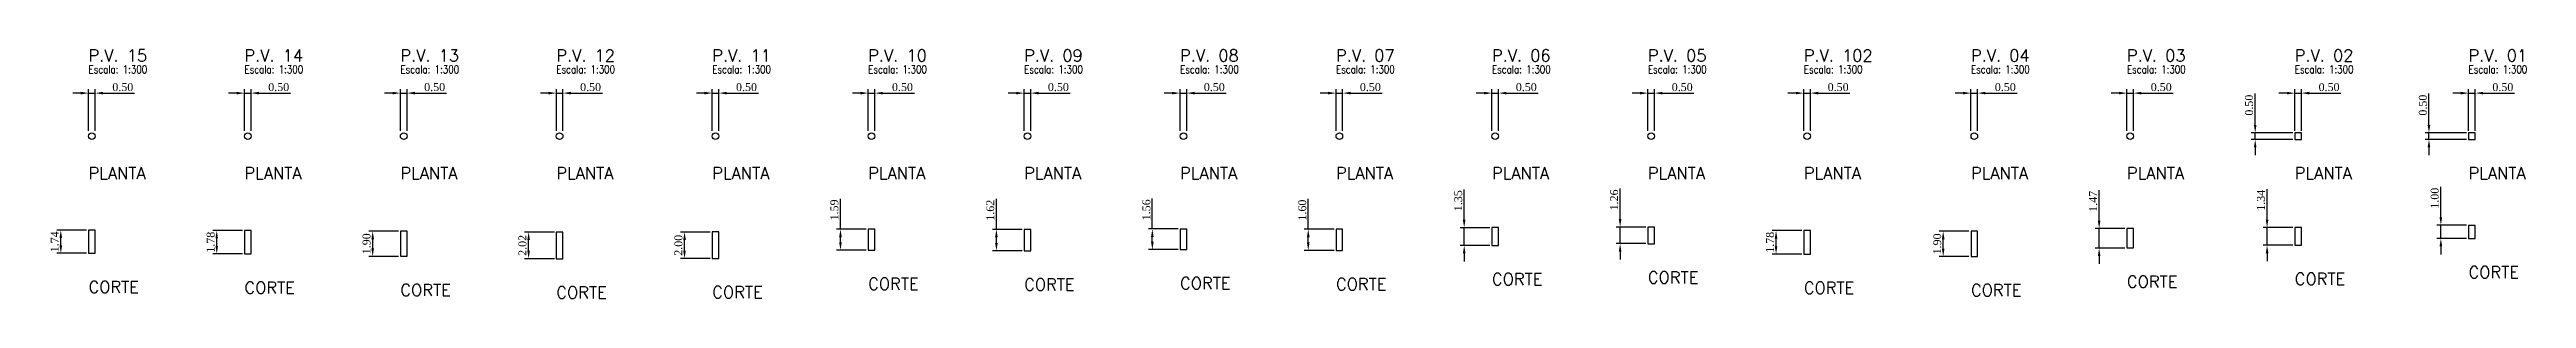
# Model space of a CAD drawing. Extents: x -44 to 14114764, y -20 to 289527804.
# Drawn here: x 360094.6 to 360282, y 7353466.9 to 7353485.7 of the extents above; entities that cross this region are included whole.
import ezdxf

# ---------------------------------------------------------------- set-up
doc = ezdxf.new("R2010")
doc.units = 0
doc.header["$PDMODE"] = 3
doc.header["$PDSIZE"] = 0.1
for name, color, linetype in [('DETALHE_POCO_COT', 8, 'Continuous'), ('DETALHE_POCO_FOR', 7, 'Continuous'), ('DETALHE_POCO_TIT', 5, 'Continuous'), ('DETALHE_POCO_TXT', 7, 'Continuous')]:
    doc.layers.add(name, color=color, linetype=linetype)
doc.styles.add('ROMANS', font='ROMANS.shx', dxfattribs={"height": 2})
doc.styles.get("Standard").update_dxf_attribs({"font": 'times.ttf'})
doc.dimstyles.new('ISO-25', dxfattribs={"dimtxt": 2.5, "dimasz": 2.5, "dimexe": 1.25, "dimexo": 0.625, "dimtad": 1, "dimtxsty": 'Standard', "dimcen": 2.5, "dimadec": 0, "dimazin": 0, "dimtfac": 1, "dimtmove": 0, "dimatfit": 3, "dimfxl": 1, "dimarcsym": 0})

# ---------------------------------------------------------------- blocks, each defined once
blk = doc.blocks.new('*D269')
at = {"layer": 'Defpoints', "color": 0, "transparency": 16777216}
for p in [(360098.06, 7353482.44), (360097.56, 7353479.44), (360098.06, 7353479.44)]:
    blk.add_point(p, dxfattribs=at)
at = {"layer": 'DETALHE_POCO_COT', "color": 0, "lineweight": -2, "transparency": 16777216}
for p, q in [((360097.56, 7353479.59), (360097.56, 7353482.74)), ((360098.06, 7353479.59), (360098.06, 7353482.74)), ((360096.96, 7353482.44), (360096.36, 7353482.44)), ((360097.56, 7353482.44), (360098.06, 7353482.44)), ((360098.66, 7353482.44), (360101.04, 7353482.44))]:
    blk.add_line(p, q, dxfattribs=at)
at = {"layer": 'DETALHE_POCO_COT', "color": 0, "transparency": 16777216}
for points in [[(360096.96, 7353482.54), (360096.96, 7353482.34), (360097.56, 7353482.44)], [(360098.66, 7353482.54), (360098.66, 7353482.34), (360098.06, 7353482.44)]]:
    blk.add_solid(points, dxfattribs=at)
at = {"layer": 'DETALHE_POCO_COT', "color": 0, "transparency": 16777216, "insert": (360100.15, 7353482.89), "char_height": 0.6, "attachment_point": 5}
blk.add_mtext('0.50', dxfattribs=at)
blk = doc.blocks.new('*D270')
at = {"layer": 'Defpoints', "color": 0, "transparency": 16777216}
for p in [(360095.46, 7353472.07), (360097.56, 7353472.07), (360097.56, 7353470.32)]:
    blk.add_point(p, dxfattribs=at)
at = {"layer": 'DETALHE_POCO_COT', "color": 0, "lineweight": -2, "transparency": 16777216}
for p, q in [((360097.41, 7353472.07), (360095.16, 7353472.07)), ((360095.46, 7353470.92), (360095.46, 7353471.47)), ((360097.41, 7353470.32), (360095.16, 7353470.32))]:
    blk.add_line(p, q, dxfattribs=at)
at = {"layer": 'DETALHE_POCO_COT', "color": 0, "transparency": 16777216}
for points in [[(360095.36, 7353471.47), (360095.56, 7353471.47), (360095.46, 7353472.07)], [(360095.36, 7353470.92), (360095.56, 7353470.92), (360095.46, 7353470.32)]]:
    blk.add_solid(points, dxfattribs=at)
at = {"layer": 'DETALHE_POCO_COT', "color": 0, "transparency": 16777216, "insert": (360095, 7353471.19), "char_height": 0.6, "attachment_point": 5, "rotation": 90}
blk.add_mtext('1.74', dxfattribs=at)
blk = doc.blocks.new('*D271')
at = {"layer": 'Defpoints', "color": 0, "transparency": 16777216}
for p in [(360109.86, 7353482.44), (360109.36, 7353479.44), (360109.86, 7353479.44)]:
    blk.add_point(p, dxfattribs=at)
at = {"layer": 'DETALHE_POCO_COT', "color": 0, "lineweight": -2, "transparency": 16777216}
for p, q in [((360109.36, 7353479.59), (360109.36, 7353482.74)), ((360109.86, 7353479.59), (360109.86, 7353482.74)), ((360108.76, 7353482.44), (360108.16, 7353482.44)), ((360109.36, 7353482.44), (360109.86, 7353482.44)), ((360110.46, 7353482.44), (360112.84, 7353482.44))]:
    blk.add_line(p, q, dxfattribs=at)
at = {"layer": 'DETALHE_POCO_COT', "color": 0, "transparency": 16777216}
for points in [[(360108.76, 7353482.54), (360108.76, 7353482.34), (360109.36, 7353482.44)], [(360110.46, 7353482.54), (360110.46, 7353482.34), (360109.86, 7353482.44)]]:
    blk.add_solid(points, dxfattribs=at)
at = {"layer": 'DETALHE_POCO_COT', "color": 0, "transparency": 16777216, "insert": (360111.95, 7353482.89), "char_height": 0.6, "attachment_point": 5}
blk.add_mtext('0.50', dxfattribs=at)
blk = doc.blocks.new('*D272')
at = {"layer": 'Defpoints', "color": 0, "transparency": 16777216}
for p in [(360107.26, 7353472.05), (360109.36, 7353472.05), (360109.36, 7353470.27)]:
    blk.add_point(p, dxfattribs=at)
at = {"layer": 'DETALHE_POCO_COT', "color": 0, "lineweight": -2, "transparency": 16777216}
for p, q in [((360109.21, 7353472.05), (360106.96, 7353472.05)), ((360107.26, 7353470.87), (360107.26, 7353471.45)), ((360109.21, 7353470.27), (360106.96, 7353470.27))]:
    blk.add_line(p, q, dxfattribs=at)
at = {"layer": 'DETALHE_POCO_COT', "color": 0, "transparency": 16777216}
for points in [[(360107.16, 7353471.45), (360107.36, 7353471.45), (360107.26, 7353472.05)], [(360107.16, 7353470.87), (360107.36, 7353470.87), (360107.26, 7353470.27)]]:
    blk.add_solid(points, dxfattribs=at)
at = {"layer": 'DETALHE_POCO_COT', "color": 0, "transparency": 16777216, "insert": (360106.8, 7353471.16), "char_height": 0.6, "attachment_point": 5, "rotation": 90}
blk.add_mtext('1.78', dxfattribs=at)
blk = doc.blocks.new('*D273')
at = {"layer": 'Defpoints', "color": 0, "transparency": 16777216}
for p in [(360121.66, 7353482.44), (360121.16, 7353479.44), (360121.66, 7353479.44)]:
    blk.add_point(p, dxfattribs=at)
at = {"layer": 'DETALHE_POCO_COT', "color": 0, "lineweight": -2, "transparency": 16777216}
for p, q in [((360121.16, 7353479.59), (360121.16, 7353482.74)), ((360121.66, 7353479.59), (360121.66, 7353482.74)), ((360120.56, 7353482.44), (360119.96, 7353482.44)), ((360121.16, 7353482.44), (360121.66, 7353482.44)), ((360122.26, 7353482.44), (360124.64, 7353482.44))]:
    blk.add_line(p, q, dxfattribs=at)
at = {"layer": 'DETALHE_POCO_COT', "color": 0, "transparency": 16777216}
for points in [[(360120.56, 7353482.54), (360120.56, 7353482.34), (360121.16, 7353482.44)], [(360122.26, 7353482.54), (360122.26, 7353482.34), (360121.66, 7353482.44)]]:
    blk.add_solid(points, dxfattribs=at)
at = {"layer": 'DETALHE_POCO_COT', "color": 0, "transparency": 16777216, "insert": (360123.75, 7353482.89), "char_height": 0.6, "attachment_point": 5}
blk.add_mtext('0.50', dxfattribs=at)
blk = doc.blocks.new('*D274')
at = {"layer": 'Defpoints', "color": 0, "transparency": 16777216}
for p in [(360119.06, 7353471.99), (360121.16, 7353471.99), (360121.16, 7353470.09)]:
    blk.add_point(p, dxfattribs=at)
at = {"layer": 'DETALHE_POCO_COT', "color": 0, "lineweight": -2, "transparency": 16777216}
for p, q in [((360121.01, 7353471.99), (360118.76, 7353471.99)), ((360121.01, 7353470.09), (360118.76, 7353470.09)), ((360119.06, 7353470.69), (360119.06, 7353471.39))]:
    blk.add_line(p, q, dxfattribs=at)
at = {"layer": 'DETALHE_POCO_COT', "color": 0, "transparency": 16777216}
for points in [[(360118.96, 7353471.39), (360119.16, 7353471.39), (360119.06, 7353471.99)], [(360118.96, 7353470.69), (360119.16, 7353470.69), (360119.06, 7353470.09)]]:
    blk.add_solid(points, dxfattribs=at)
at = {"layer": 'DETALHE_POCO_COT', "color": 0, "transparency": 16777216, "insert": (360118.6, 7353471.04), "char_height": 0.6, "attachment_point": 5, "rotation": 90}
blk.add_mtext('1.90', dxfattribs=at)
blk = doc.blocks.new('*D275')
at = {"layer": 'Defpoints', "color": 0, "transparency": 16777216}
for p in [(360133.46, 7353482.44), (360132.96, 7353479.44), (360133.46, 7353479.44)]:
    blk.add_point(p, dxfattribs=at)
at = {"layer": 'DETALHE_POCO_COT', "color": 0, "lineweight": -2, "transparency": 16777216}
for p, q in [((360132.96, 7353479.59), (360132.96, 7353482.74)), ((360133.46, 7353479.59), (360133.46, 7353482.74)), ((360132.36, 7353482.44), (360131.76, 7353482.44)), ((360132.96, 7353482.44), (360133.46, 7353482.44)), ((360134.06, 7353482.44), (360136.45, 7353482.44))]:
    blk.add_line(p, q, dxfattribs=at)
at = {"layer": 'DETALHE_POCO_COT', "color": 0, "transparency": 16777216}
for points in [[(360132.36, 7353482.54), (360132.36, 7353482.34), (360132.96, 7353482.44)], [(360134.06, 7353482.54), (360134.06, 7353482.34), (360133.46, 7353482.44)]]:
    blk.add_solid(points, dxfattribs=at)
at = {"layer": 'DETALHE_POCO_COT', "color": 0, "transparency": 16777216, "insert": (360135.55, 7353482.89), "char_height": 0.6, "attachment_point": 5}
blk.add_mtext('0.50', dxfattribs=at)
blk = doc.blocks.new('*D276')
at = {"layer": 'Defpoints', "color": 0, "transparency": 16777216}
for p in [(360130.86, 7353471.93), (360132.96, 7353471.93), (360132.96, 7353469.91)]:
    blk.add_point(p, dxfattribs=at)
at = {"layer": 'DETALHE_POCO_COT', "color": 0, "lineweight": -2, "transparency": 16777216}
for p, q in [((360132.81, 7353471.93), (360130.56, 7353471.93)), ((360132.81, 7353469.91), (360130.56, 7353469.91)), ((360130.86, 7353470.51), (360130.86, 7353471.33))]:
    blk.add_line(p, q, dxfattribs=at)
at = {"layer": 'DETALHE_POCO_COT', "color": 0, "transparency": 16777216}
for points in [[(360130.76, 7353471.33), (360130.96, 7353471.33), (360130.86, 7353471.93)], [(360130.76, 7353470.51), (360130.96, 7353470.51), (360130.86, 7353469.91)]]:
    blk.add_solid(points, dxfattribs=at)
at = {"layer": 'DETALHE_POCO_COT', "color": 0, "transparency": 16777216, "insert": (360130.4, 7353470.92), "char_height": 0.6, "attachment_point": 5, "rotation": 90}
blk.add_mtext('2.02', dxfattribs=at)
blk = doc.blocks.new('*D277')
at = {"layer": 'Defpoints', "color": 0, "transparency": 16777216}
for p in [(360145.26, 7353482.44), (360144.76, 7353479.44), (360145.26, 7353479.44)]:
    blk.add_point(p, dxfattribs=at)
at = {"layer": 'DETALHE_POCO_COT', "color": 0, "lineweight": -2, "transparency": 16777216}
for p, q in [((360144.76, 7353479.59), (360144.76, 7353482.74)), ((360145.26, 7353479.59), (360145.26, 7353482.74)), ((360144.16, 7353482.44), (360143.56, 7353482.44)), ((360144.76, 7353482.44), (360145.26, 7353482.44)), ((360145.86, 7353482.44), (360148.25, 7353482.44))]:
    blk.add_line(p, q, dxfattribs=at)
at = {"layer": 'DETALHE_POCO_COT', "color": 0, "transparency": 16777216}
for points in [[(360144.16, 7353482.54), (360144.16, 7353482.34), (360144.76, 7353482.44)], [(360145.86, 7353482.54), (360145.86, 7353482.34), (360145.26, 7353482.44)]]:
    blk.add_solid(points, dxfattribs=at)
at = {"layer": 'DETALHE_POCO_COT', "color": 0, "transparency": 16777216, "insert": (360147.35, 7353482.89), "char_height": 0.6, "attachment_point": 5}
blk.add_mtext('0.50', dxfattribs=at)
blk = doc.blocks.new('*D278')
at = {"layer": 'Defpoints', "color": 0, "transparency": 16777216}
for p in [(360142.66, 7353471.93), (360144.76, 7353471.93), (360144.76, 7353469.93)]:
    blk.add_point(p, dxfattribs=at)
at = {"layer": 'DETALHE_POCO_COT', "color": 0, "lineweight": -2, "transparency": 16777216}
for p, q in [((360144.61, 7353471.93), (360142.36, 7353471.93)), ((360144.61, 7353469.93), (360142.36, 7353469.93)), ((360142.66, 7353470.53), (360142.66, 7353471.33))]:
    blk.add_line(p, q, dxfattribs=at)
at = {"layer": 'DETALHE_POCO_COT', "color": 0, "transparency": 16777216}
for points in [[(360142.56, 7353471.33), (360142.76, 7353471.33), (360142.66, 7353471.93)], [(360142.56, 7353470.53), (360142.76, 7353470.53), (360142.66, 7353469.93)]]:
    blk.add_solid(points, dxfattribs=at)
at = {"layer": 'DETALHE_POCO_COT', "color": 0, "transparency": 16777216, "insert": (360142.2, 7353470.93), "char_height": 0.6, "attachment_point": 5, "rotation": 90}
blk.add_mtext('2.00', dxfattribs=at)
blk = doc.blocks.new('*D279')
at = {"layer": 'Defpoints', "color": 0, "transparency": 16777216}
for p in [(360157.06, 7353482.44), (360156.56, 7353479.44), (360157.06, 7353479.44)]:
    blk.add_point(p, dxfattribs=at)
at = {"layer": 'DETALHE_POCO_COT', "color": 0, "lineweight": -2, "transparency": 16777216}
for p, q in [((360156.56, 7353479.59), (360156.56, 7353482.74)), ((360157.06, 7353479.59), (360157.06, 7353482.74)), ((360155.96, 7353482.44), (360155.36, 7353482.44)), ((360156.56, 7353482.44), (360157.06, 7353482.44)), ((360157.66, 7353482.44), (360160.05, 7353482.44))]:
    blk.add_line(p, q, dxfattribs=at)
at = {"layer": 'DETALHE_POCO_COT', "color": 0, "transparency": 16777216}
for points in [[(360155.96, 7353482.54), (360155.96, 7353482.34), (360156.56, 7353482.44)], [(360157.66, 7353482.54), (360157.66, 7353482.34), (360157.06, 7353482.44)]]:
    blk.add_solid(points, dxfattribs=at)
at = {"layer": 'DETALHE_POCO_COT', "color": 0, "transparency": 16777216, "insert": (360159.15, 7353482.89), "char_height": 0.6, "attachment_point": 5}
blk.add_mtext('0.50', dxfattribs=at)
blk = doc.blocks.new('*D280')
at = {"layer": 'Defpoints', "color": 0, "transparency": 16777216}
for p in [(360154.46, 7353472.14), (360156.56, 7353472.14), (360156.56, 7353470.55)]:
    blk.add_point(p, dxfattribs=at)
at = {"layer": 'DETALHE_POCO_COT', "color": 0, "lineweight": -2, "transparency": 16777216}
for p, q in [((360154.46, 7353472.14), (360154.46, 7353474.45)), ((360156.41, 7353472.14), (360154.16, 7353472.14)), ((360154.46, 7353471.15), (360154.46, 7353471.54)), ((360156.41, 7353470.55), (360154.16, 7353470.55))]:
    blk.add_line(p, q, dxfattribs=at)
at = {"layer": 'DETALHE_POCO_COT', "color": 0, "transparency": 16777216}
for points in [[(360154.36, 7353471.54), (360154.56, 7353471.54), (360154.46, 7353472.14)], [(360154.36, 7353471.15), (360154.56, 7353471.15), (360154.46, 7353470.55)]]:
    blk.add_solid(points, dxfattribs=at)
at = {"layer": 'DETALHE_POCO_COT', "color": 0, "transparency": 16777216, "insert": (360154, 7353473.6), "char_height": 0.6, "attachment_point": 5, "rotation": 90}
blk.add_mtext('1.59', dxfattribs=at)
blk = doc.blocks.new('*D281')
at = {"layer": 'Defpoints', "color": 0, "transparency": 16777216}
for p in [(360168.86, 7353482.44), (360168.36, 7353479.44), (360168.86, 7353479.44)]:
    blk.add_point(p, dxfattribs=at)
at = {"layer": 'DETALHE_POCO_COT', "color": 0, "lineweight": -2, "transparency": 16777216}
for p, q in [((360168.36, 7353479.59), (360168.36, 7353482.74)), ((360168.86, 7353479.59), (360168.86, 7353482.74)), ((360167.76, 7353482.44), (360167.16, 7353482.44)), ((360168.36, 7353482.44), (360168.86, 7353482.44)), ((360169.46, 7353482.44), (360171.85, 7353482.44))]:
    blk.add_line(p, q, dxfattribs=at)
at = {"layer": 'DETALHE_POCO_COT', "color": 0, "transparency": 16777216}
for points in [[(360167.76, 7353482.54), (360167.76, 7353482.34), (360168.36, 7353482.44)], [(360169.46, 7353482.54), (360169.46, 7353482.34), (360168.86, 7353482.44)]]:
    blk.add_solid(points, dxfattribs=at)
at = {"layer": 'DETALHE_POCO_COT', "color": 0, "transparency": 16777216, "insert": (360170.95, 7353482.89), "char_height": 0.6, "attachment_point": 5}
blk.add_mtext('0.50', dxfattribs=at)
blk = doc.blocks.new('*D282')
at = {"layer": 'Defpoints', "color": 0, "transparency": 16777216}
for p in [(360166.26, 7353472.13), (360168.36, 7353472.13), (360168.36, 7353470.51)]:
    blk.add_point(p, dxfattribs=at)
at = {"layer": 'DETALHE_POCO_COT', "color": 0, "lineweight": -2, "transparency": 16777216}
for p, q in [((360166.26, 7353472.13), (360166.26, 7353474.44)), ((360168.21, 7353472.13), (360165.96, 7353472.13)), ((360166.26, 7353471.11), (360166.26, 7353471.53)), ((360168.21, 7353470.51), (360165.96, 7353470.51))]:
    blk.add_line(p, q, dxfattribs=at)
at = {"layer": 'DETALHE_POCO_COT', "color": 0, "transparency": 16777216}
for points in [[(360166.16, 7353471.53), (360166.36, 7353471.53), (360166.26, 7353472.13)], [(360166.16, 7353471.11), (360166.36, 7353471.11), (360166.26, 7353470.51)]]:
    blk.add_solid(points, dxfattribs=at)
at = {"layer": 'DETALHE_POCO_COT', "color": 0, "transparency": 16777216, "insert": (360165.8, 7353473.58), "char_height": 0.6, "attachment_point": 5, "rotation": 90}
blk.add_mtext('1.62', dxfattribs=at)
blk = doc.blocks.new('*D283')
at = {"layer": 'Defpoints', "color": 0, "transparency": 16777216}
for p in [(360180.66, 7353482.44), (360180.16, 7353479.44), (360180.66, 7353479.44)]:
    blk.add_point(p, dxfattribs=at)
at = {"layer": 'DETALHE_POCO_COT', "color": 0, "lineweight": -2, "transparency": 16777216}
for p, q in [((360180.16, 7353479.59), (360180.16, 7353482.74)), ((360180.66, 7353479.59), (360180.66, 7353482.74)), ((360179.56, 7353482.44), (360178.96, 7353482.44)), ((360180.16, 7353482.44), (360180.66, 7353482.44)), ((360181.26, 7353482.44), (360183.65, 7353482.44))]:
    blk.add_line(p, q, dxfattribs=at)
at = {"layer": 'DETALHE_POCO_COT', "color": 0, "transparency": 16777216}
for points in [[(360179.56, 7353482.54), (360179.56, 7353482.34), (360180.16, 7353482.44)], [(360181.26, 7353482.54), (360181.26, 7353482.34), (360180.66, 7353482.44)]]:
    blk.add_solid(points, dxfattribs=at)
at = {"layer": 'DETALHE_POCO_COT', "color": 0, "transparency": 16777216, "insert": (360182.75, 7353482.89), "char_height": 0.6, "attachment_point": 5}
blk.add_mtext('0.50', dxfattribs=at)
blk = doc.blocks.new('*D284')
at = {"layer": 'Defpoints', "color": 0, "transparency": 16777216}
for p in [(360178.06, 7353472.16), (360180.16, 7353472.16), (360180.16, 7353470.6)]:
    blk.add_point(p, dxfattribs=at)
at = {"layer": 'DETALHE_POCO_COT', "color": 0, "lineweight": -2, "transparency": 16777216}
for p, q in [((360178.06, 7353472.16), (360178.06, 7353474.47)), ((360180.01, 7353472.16), (360177.76, 7353472.16)), ((360178.06, 7353471.2), (360178.06, 7353471.56)), ((360180.01, 7353470.6), (360177.76, 7353470.6))]:
    blk.add_line(p, q, dxfattribs=at)
at = {"layer": 'DETALHE_POCO_COT', "color": 0, "transparency": 16777216}
for points in [[(360177.96, 7353471.56), (360178.16, 7353471.56), (360178.06, 7353472.16)], [(360177.96, 7353471.2), (360178.16, 7353471.2), (360178.06, 7353470.6)]]:
    blk.add_solid(points, dxfattribs=at)
at = {"layer": 'DETALHE_POCO_COT', "color": 0, "transparency": 16777216, "insert": (360177.61, 7353473.61), "char_height": 0.6, "attachment_point": 5, "rotation": 90}
blk.add_mtext('1.56', dxfattribs=at)
blk = doc.blocks.new('*D285')
at = {"layer": 'Defpoints', "color": 0, "transparency": 16777216}
for p in [(360192.46, 7353482.44), (360191.96, 7353479.44), (360192.46, 7353479.44)]:
    blk.add_point(p, dxfattribs=at)
at = {"layer": 'DETALHE_POCO_COT', "color": 0, "lineweight": -2, "transparency": 16777216}
for p, q in [((360191.96, 7353479.59), (360191.96, 7353482.74)), ((360192.46, 7353479.59), (360192.46, 7353482.74)), ((360191.36, 7353482.44), (360190.76, 7353482.44)), ((360191.96, 7353482.44), (360192.46, 7353482.44)), ((360193.06, 7353482.44), (360195.45, 7353482.44))]:
    blk.add_line(p, q, dxfattribs=at)
at = {"layer": 'DETALHE_POCO_COT', "color": 0, "transparency": 16777216}
for points in [[(360191.36, 7353482.54), (360191.36, 7353482.34), (360191.96, 7353482.44)], [(360193.06, 7353482.54), (360193.06, 7353482.34), (360192.46, 7353482.44)]]:
    blk.add_solid(points, dxfattribs=at)
at = {"layer": 'DETALHE_POCO_COT', "color": 0, "transparency": 16777216, "insert": (360194.56, 7353482.89), "char_height": 0.6, "attachment_point": 5}
blk.add_mtext('0.50', dxfattribs=at)
blk = doc.blocks.new('*D286')
at = {"layer": 'Defpoints', "color": 0, "transparency": 16777216}
for p in [(360189.86, 7353472.14), (360191.96, 7353472.14), (360191.96, 7353470.54)]:
    blk.add_point(p, dxfattribs=at)
at = {"layer": 'DETALHE_POCO_COT', "color": 0, "lineweight": -2, "transparency": 16777216}
for p, q in [((360189.86, 7353472.14), (360189.86, 7353474.45)), ((360191.81, 7353472.14), (360189.56, 7353472.14)), ((360189.86, 7353471.14), (360189.86, 7353471.54)), ((360191.81, 7353470.54), (360189.56, 7353470.54))]:
    blk.add_line(p, q, dxfattribs=at)
at = {"layer": 'DETALHE_POCO_COT', "color": 0, "transparency": 16777216}
for points in [[(360189.76, 7353471.54), (360189.96, 7353471.54), (360189.86, 7353472.14)], [(360189.76, 7353471.14), (360189.96, 7353471.14), (360189.86, 7353470.54)]]:
    blk.add_solid(points, dxfattribs=at)
at = {"layer": 'DETALHE_POCO_COT', "color": 0, "transparency": 16777216, "insert": (360189.41, 7353473.59), "char_height": 0.6, "attachment_point": 5, "rotation": 90}
blk.add_mtext('1.60', dxfattribs=at)
blk = doc.blocks.new('*D287')
at = {"layer": 'Defpoints', "color": 0, "transparency": 16777216}
for p in [(360204.26, 7353482.44), (360203.76, 7353479.44), (360204.26, 7353479.44)]:
    blk.add_point(p, dxfattribs=at)
at = {"layer": 'DETALHE_POCO_COT', "color": 0, "lineweight": -2, "transparency": 16777216}
for p, q in [((360203.76, 7353479.59), (360203.76, 7353482.74)), ((360204.26, 7353479.59), (360204.26, 7353482.74)), ((360203.16, 7353482.44), (360202.56, 7353482.44)), ((360203.76, 7353482.44), (360204.26, 7353482.44)), ((360204.86, 7353482.44), (360207.25, 7353482.44))]:
    blk.add_line(p, q, dxfattribs=at)
at = {"layer": 'DETALHE_POCO_COT', "color": 0, "transparency": 16777216}
for points in [[(360203.16, 7353482.54), (360203.16, 7353482.34), (360203.76, 7353482.44)], [(360204.86, 7353482.54), (360204.86, 7353482.34), (360204.26, 7353482.44)]]:
    blk.add_solid(points, dxfattribs=at)
at = {"layer": 'DETALHE_POCO_COT', "color": 0, "transparency": 16777216, "insert": (360206.36, 7353482.89), "char_height": 0.6, "attachment_point": 5}
blk.add_mtext('0.50', dxfattribs=at)
blk = doc.blocks.new('*D288')
at = {"layer": 'Defpoints', "color": 0, "transparency": 16777216}
for p in [(360201.66, 7353472.26), (360203.76, 7353472.26), (360203.76, 7353470.91)]:
    blk.add_point(p, dxfattribs=at)
at = {"layer": 'DETALHE_POCO_COT', "color": 0, "lineweight": -2, "transparency": 16777216}
for p, q in [((360201.66, 7353472.86), (360201.66, 7353475.15)), ((360203.61, 7353472.26), (360201.36, 7353472.26)), ((360201.66, 7353470.91), (360201.66, 7353472.26)), ((360203.61, 7353470.91), (360201.36, 7353470.91)), ((360201.66, 7353470.31), (360201.66, 7353469.71))]:
    blk.add_line(p, q, dxfattribs=at)
at = {"layer": 'DETALHE_POCO_COT', "color": 0, "transparency": 16777216}
for points in [[(360201.56, 7353472.86), (360201.76, 7353472.86), (360201.66, 7353472.26)], [(360201.56, 7353470.31), (360201.76, 7353470.31), (360201.66, 7353470.91)]]:
    blk.add_solid(points, dxfattribs=at)
at = {"layer": 'DETALHE_POCO_COT', "color": 0, "transparency": 16777216, "insert": (360201.21, 7353474.3), "char_height": 0.6, "attachment_point": 5, "rotation": 90}
blk.add_mtext('1.35', dxfattribs=at)
blk = doc.blocks.new('*D289')
at = {"layer": 'Defpoints', "color": 0, "transparency": 16777216}
for p in [(360216.06, 7353482.44), (360215.56, 7353479.44), (360216.06, 7353479.44)]:
    blk.add_point(p, dxfattribs=at)
at = {"layer": 'DETALHE_POCO_COT', "color": 0, "lineweight": -2, "transparency": 16777216}
for p, q in [((360215.56, 7353479.59), (360215.56, 7353482.74)), ((360216.06, 7353479.59), (360216.06, 7353482.74)), ((360214.96, 7353482.44), (360214.36, 7353482.44)), ((360215.56, 7353482.44), (360216.06, 7353482.44)), ((360216.66, 7353482.44), (360219.05, 7353482.44))]:
    blk.add_line(p, q, dxfattribs=at)
at = {"layer": 'DETALHE_POCO_COT', "color": 0, "transparency": 16777216}
for points in [[(360214.96, 7353482.54), (360214.96, 7353482.34), (360215.56, 7353482.44)], [(360216.66, 7353482.54), (360216.66, 7353482.34), (360216.06, 7353482.44)]]:
    blk.add_solid(points, dxfattribs=at)
at = {"layer": 'DETALHE_POCO_COT', "color": 0, "transparency": 16777216, "insert": (360218.16, 7353482.89), "char_height": 0.6, "attachment_point": 5}
blk.add_mtext('0.50', dxfattribs=at)
blk = doc.blocks.new('*D290')
at = {"layer": 'Defpoints', "color": 0, "transparency": 16777216}
for p in [(360213.46, 7353472.31), (360215.56, 7353472.31), (360215.56, 7353471.05)]:
    blk.add_point(p, dxfattribs=at)
at = {"layer": 'DETALHE_POCO_COT', "color": 0, "lineweight": -2, "transparency": 16777216}
for p, q in [((360213.46, 7353472.91), (360213.46, 7353475.22)), ((360215.41, 7353472.31), (360213.16, 7353472.31)), ((360213.46, 7353471.05), (360213.46, 7353472.31)), ((360215.41, 7353471.05), (360213.16, 7353471.05)), ((360213.46, 7353470.45), (360213.46, 7353469.85))]:
    blk.add_line(p, q, dxfattribs=at)
at = {"layer": 'DETALHE_POCO_COT', "color": 0, "transparency": 16777216}
for points in [[(360213.36, 7353472.91), (360213.56, 7353472.91), (360213.46, 7353472.31)], [(360213.36, 7353470.45), (360213.56, 7353470.45), (360213.46, 7353471.05)]]:
    blk.add_solid(points, dxfattribs=at)
at = {"layer": 'DETALHE_POCO_COT', "color": 0, "transparency": 16777216, "insert": (360213.01, 7353474.36), "char_height": 0.6, "attachment_point": 5, "rotation": 90}
blk.add_mtext('1.26', dxfattribs=at)
blk = doc.blocks.new('*D291')
at = {"layer": 'Defpoints', "color": 0, "transparency": 16777216}
for p in [(360227.86, 7353482.44), (360227.36, 7353479.44), (360227.86, 7353479.44)]:
    blk.add_point(p, dxfattribs=at)
at = {"layer": 'DETALHE_POCO_COT', "color": 0, "lineweight": -2, "transparency": 16777216}
for p, q in [((360227.36, 7353479.59), (360227.36, 7353482.74)), ((360227.86, 7353479.59), (360227.86, 7353482.74)), ((360226.76, 7353482.44), (360226.16, 7353482.44)), ((360227.36, 7353482.44), (360227.86, 7353482.44)), ((360228.46, 7353482.44), (360230.85, 7353482.44))]:
    blk.add_line(p, q, dxfattribs=at)
at = {"layer": 'DETALHE_POCO_COT', "color": 0, "transparency": 16777216}
for points in [[(360226.76, 7353482.54), (360226.76, 7353482.34), (360227.36, 7353482.44)], [(360228.46, 7353482.54), (360228.46, 7353482.34), (360227.86, 7353482.44)]]:
    blk.add_solid(points, dxfattribs=at)
at = {"layer": 'DETALHE_POCO_COT', "color": 0, "transparency": 16777216, "insert": (360229.96, 7353482.89), "char_height": 0.6, "attachment_point": 5}
blk.add_mtext('0.50', dxfattribs=at)
blk = doc.blocks.new('*D292')
at = {"layer": 'Defpoints', "color": 0, "transparency": 16777216}
for p in [(360225.26, 7353472.04), (360227.36, 7353472.04), (360227.36, 7353470.26)]:
    blk.add_point(p, dxfattribs=at)
at = {"layer": 'DETALHE_POCO_COT', "color": 0, "lineweight": -2, "transparency": 16777216}
for p, q in [((360227.21, 7353472.04), (360224.96, 7353472.04)), ((360225.26, 7353470.86), (360225.26, 7353471.44)), ((360227.21, 7353470.26), (360224.96, 7353470.26))]:
    blk.add_line(p, q, dxfattribs=at)
at = {"layer": 'DETALHE_POCO_COT', "color": 0, "transparency": 16777216}
for points in [[(360225.16, 7353471.44), (360225.36, 7353471.44), (360225.26, 7353472.04)], [(360225.16, 7353470.86), (360225.36, 7353470.86), (360225.26, 7353470.26)]]:
    blk.add_solid(points, dxfattribs=at)
at = {"layer": 'DETALHE_POCO_COT', "color": 0, "transparency": 16777216, "insert": (360224.81, 7353471.15), "char_height": 0.6, "attachment_point": 5, "rotation": 90}
blk.add_mtext('1.78', dxfattribs=at)
blk = doc.blocks.new('*D293')
at = {"layer": 'Defpoints', "color": 0, "transparency": 16777216}
for p in [(360240.51, 7353482.44), (360240.01, 7353479.44), (360240.51, 7353479.44)]:
    blk.add_point(p, dxfattribs=at)
at = {"layer": 'DETALHE_POCO_COT', "color": 0, "lineweight": -2, "transparency": 16777216}
for p, q in [((360240.01, 7353479.59), (360240.01, 7353482.74)), ((360240.51, 7353479.59), (360240.51, 7353482.74)), ((360239.41, 7353482.44), (360238.81, 7353482.44)), ((360240.01, 7353482.44), (360240.51, 7353482.44)), ((360241.11, 7353482.44), (360243.5, 7353482.44))]:
    blk.add_line(p, q, dxfattribs=at)
at = {"layer": 'DETALHE_POCO_COT', "color": 0, "transparency": 16777216}
for points in [[(360239.41, 7353482.54), (360239.41, 7353482.34), (360240.01, 7353482.44)], [(360241.11, 7353482.54), (360241.11, 7353482.34), (360240.51, 7353482.44)]]:
    blk.add_solid(points, dxfattribs=at)
at = {"layer": 'DETALHE_POCO_COT', "color": 0, "transparency": 16777216, "insert": (360242.61, 7353482.89), "char_height": 0.6, "attachment_point": 5}
blk.add_mtext('0.50', dxfattribs=at)
blk = doc.blocks.new('*D294')
at = {"layer": 'Defpoints', "color": 0, "transparency": 16777216}
for p in [(360237.91, 7353471.99), (360240.01, 7353471.99), (360240.01, 7353470.08)]:
    blk.add_point(p, dxfattribs=at)
at = {"layer": 'DETALHE_POCO_COT', "color": 0, "lineweight": -2, "transparency": 16777216}
for p, q in [((360239.86, 7353471.99), (360237.61, 7353471.99)), ((360239.86, 7353470.08), (360237.61, 7353470.08)), ((360237.91, 7353470.68), (360237.91, 7353471.39))]:
    blk.add_line(p, q, dxfattribs=at)
at = {"layer": 'DETALHE_POCO_COT', "color": 0, "transparency": 16777216}
for points in [[(360237.81, 7353471.39), (360238.01, 7353471.39), (360237.91, 7353471.99)], [(360237.81, 7353470.68), (360238.01, 7353470.68), (360237.91, 7353470.08)]]:
    blk.add_solid(points, dxfattribs=at)
at = {"layer": 'DETALHE_POCO_COT', "color": 0, "transparency": 16777216, "insert": (360237.46, 7353471.03), "char_height": 0.6, "attachment_point": 5, "rotation": 90}
blk.add_mtext('1.90', dxfattribs=at)
blk = doc.blocks.new('*D295')
at = {"layer": 'Defpoints', "color": 0, "transparency": 16777216}
for p in [(360252.31, 7353482.44), (360251.81, 7353479.44), (360252.31, 7353479.44)]:
    blk.add_point(p, dxfattribs=at)
at = {"layer": 'DETALHE_POCO_COT', "color": 0, "lineweight": -2, "transparency": 16777216}
for p, q in [((360251.81, 7353479.59), (360251.81, 7353482.74)), ((360252.31, 7353479.59), (360252.31, 7353482.74)), ((360251.21, 7353482.44), (360250.61, 7353482.44)), ((360251.81, 7353482.44), (360252.31, 7353482.44)), ((360252.91, 7353482.44), (360255.3, 7353482.44))]:
    blk.add_line(p, q, dxfattribs=at)
at = {"layer": 'DETALHE_POCO_COT', "color": 0, "transparency": 16777216}
for points in [[(360251.21, 7353482.54), (360251.21, 7353482.34), (360251.81, 7353482.44)], [(360252.91, 7353482.54), (360252.91, 7353482.34), (360252.31, 7353482.44)]]:
    blk.add_solid(points, dxfattribs=at)
at = {"layer": 'DETALHE_POCO_COT', "color": 0, "transparency": 16777216, "insert": (360254.41, 7353482.89), "char_height": 0.6, "attachment_point": 5}
blk.add_mtext('0.50', dxfattribs=at)
blk = doc.blocks.new('*D296')
at = {"layer": 'Defpoints', "color": 0, "transparency": 16777216}
for p in [(360249.71, 7353472.2), (360251.81, 7353472.2), (360251.81, 7353470.72)]:
    blk.add_point(p, dxfattribs=at)
at = {"layer": 'DETALHE_POCO_COT', "color": 0, "lineweight": -2, "transparency": 16777216}
for p, q in [((360249.71, 7353472.8), (360249.71, 7353475.11)), ((360251.66, 7353472.2), (360249.41, 7353472.2)), ((360249.71, 7353470.72), (360249.71, 7353472.2)), ((360251.66, 7353470.72), (360249.41, 7353470.72)), ((360249.71, 7353470.12), (360249.71, 7353469.52))]:
    blk.add_line(p, q, dxfattribs=at)
at = {"layer": 'DETALHE_POCO_COT', "color": 0, "transparency": 16777216}
for points in [[(360249.61, 7353472.8), (360249.81, 7353472.8), (360249.71, 7353472.2)], [(360249.61, 7353470.12), (360249.81, 7353470.12), (360249.71, 7353470.72)]]:
    blk.add_solid(points, dxfattribs=at)
at = {"layer": 'DETALHE_POCO_COT', "color": 0, "transparency": 16777216, "insert": (360249.26, 7353474.25), "char_height": 0.6, "attachment_point": 5, "rotation": 90}
blk.add_mtext('1.47', dxfattribs=at)
blk = doc.blocks.new('*D297')
at = {"layer": 'Defpoints', "color": 0, "transparency": 16777216}
for p in [(360265.02, 7353482.44), (360264.52, 7353479.44), (360265.02, 7353479.44)]:
    blk.add_point(p, dxfattribs=at)
at = {"layer": 'DETALHE_POCO_COT', "color": 0, "lineweight": -2, "transparency": 16777216}
for p, q in [((360264.52, 7353479.59), (360264.52, 7353482.74)), ((360265.02, 7353479.59), (360265.02, 7353482.74)), ((360263.92, 7353482.44), (360263.32, 7353482.44)), ((360264.52, 7353482.44), (360265.02, 7353482.44)), ((360265.62, 7353482.44), (360268, 7353482.44))]:
    blk.add_line(p, q, dxfattribs=at)
at = {"layer": 'DETALHE_POCO_COT', "color": 0, "transparency": 16777216}
for points in [[(360263.92, 7353482.54), (360263.92, 7353482.34), (360264.52, 7353482.44)], [(360265.62, 7353482.54), (360265.62, 7353482.34), (360265.02, 7353482.44)]]:
    blk.add_solid(points, dxfattribs=at)
at = {"layer": 'DETALHE_POCO_COT', "color": 0, "transparency": 16777216, "insert": (360267.11, 7353482.89), "char_height": 0.6, "attachment_point": 5}
blk.add_mtext('0.50', dxfattribs=at)
blk = doc.blocks.new('*D298')
at = {"layer": 'Defpoints', "color": 0, "transparency": 16777216}
for p in [(360261.52, 7353479.44), (360264.52, 7353479.44), (360264.52, 7353478.94)]:
    blk.add_point(p, dxfattribs=at)
at = {"layer": 'DETALHE_POCO_COT', "color": 0, "lineweight": -2, "transparency": 16777216}
for p, q in [((360261.52, 7353480.04), (360261.52, 7353482.42)), ((360264.37, 7353479.44), (360261.22, 7353479.44)), ((360261.52, 7353478.94), (360261.52, 7353479.44)), ((360264.37, 7353478.94), (360261.22, 7353478.94)), ((360261.52, 7353478.34), (360261.52, 7353477.74))]:
    blk.add_line(p, q, dxfattribs=at)
at = {"layer": 'DETALHE_POCO_COT', "color": 0, "transparency": 16777216}
for points in [[(360261.42, 7353480.04), (360261.62, 7353480.04), (360261.52, 7353479.44)], [(360261.42, 7353478.34), (360261.62, 7353478.34), (360261.52, 7353478.94)]]:
    blk.add_solid(points, dxfattribs=at)
at = {"layer": 'DETALHE_POCO_COT', "color": 0, "transparency": 16777216, "insert": (360261.06, 7353481.53), "char_height": 0.6, "attachment_point": 5, "rotation": 90}
blk.add_mtext('0.50', dxfattribs=at)
blk = doc.blocks.new('*D299')
at = {"layer": 'Defpoints', "color": 0, "transparency": 16777216}
for p in [(360262.42, 7353472.27), (360264.52, 7353472.27), (360264.52, 7353470.93)]:
    blk.add_point(p, dxfattribs=at)
at = {"layer": 'DETALHE_POCO_COT', "color": 0, "lineweight": -2, "transparency": 16777216}
for p, q in [((360262.42, 7353472.87), (360262.42, 7353475.18)), ((360264.37, 7353472.27), (360262.12, 7353472.27)), ((360262.42, 7353470.93), (360262.42, 7353472.27)), ((360264.37, 7353470.93), (360262.12, 7353470.93)), ((360262.42, 7353470.33), (360262.42, 7353469.73))]:
    blk.add_line(p, q, dxfattribs=at)
at = {"layer": 'DETALHE_POCO_COT', "color": 0, "transparency": 16777216}
for points in [[(360262.32, 7353472.87), (360262.52, 7353472.87), (360262.42, 7353472.27)], [(360262.32, 7353470.33), (360262.52, 7353470.33), (360262.42, 7353470.93)]]:
    blk.add_solid(points, dxfattribs=at)
at = {"layer": 'DETALHE_POCO_COT', "color": 0, "transparency": 16777216, "insert": (360261.96, 7353474.33), "char_height": 0.6, "attachment_point": 5, "rotation": 90}
blk.add_mtext('1.34', dxfattribs=at)
blk = doc.blocks.new('*D300')
at = {"layer": 'Defpoints', "color": 0, "transparency": 16777216}
for p in [(360278.17, 7353482.44), (360277.67, 7353479.44), (360278.17, 7353479.44)]:
    blk.add_point(p, dxfattribs=at)
at = {"layer": 'DETALHE_POCO_COT', "color": 0, "lineweight": -2, "transparency": 16777216}
for p, q in [((360277.67, 7353479.59), (360277.67, 7353482.74)), ((360278.17, 7353479.59), (360278.17, 7353482.74)), ((360277.07, 7353482.44), (360276.47, 7353482.44)), ((360277.67, 7353482.44), (360278.17, 7353482.44)), ((360278.77, 7353482.44), (360281.15, 7353482.44))]:
    blk.add_line(p, q, dxfattribs=at)
at = {"layer": 'DETALHE_POCO_COT', "color": 0, "transparency": 16777216}
for points in [[(360277.07, 7353482.54), (360277.07, 7353482.34), (360277.67, 7353482.44)], [(360278.77, 7353482.54), (360278.77, 7353482.34), (360278.17, 7353482.44)]]:
    blk.add_solid(points, dxfattribs=at)
at = {"layer": 'DETALHE_POCO_COT', "color": 0, "transparency": 16777216, "insert": (360280.26, 7353482.89), "char_height": 0.6, "attachment_point": 5}
blk.add_mtext('0.50', dxfattribs=at)
blk = doc.blocks.new('*D301')
at = {"layer": 'Defpoints', "color": 0, "transparency": 16777216}
for p in [(360274.67, 7353479.44), (360277.67, 7353479.44), (360277.67, 7353478.94)]:
    blk.add_point(p, dxfattribs=at)
at = {"layer": 'DETALHE_POCO_COT', "color": 0, "lineweight": -2, "transparency": 16777216}
for p, q in [((360274.67, 7353480.04), (360274.67, 7353482.42)), ((360277.52, 7353479.44), (360274.37, 7353479.44)), ((360274.67, 7353478.94), (360274.67, 7353479.44)), ((360277.52, 7353478.94), (360274.37, 7353478.94)), ((360274.67, 7353478.34), (360274.67, 7353477.74))]:
    blk.add_line(p, q, dxfattribs=at)
at = {"layer": 'DETALHE_POCO_COT', "color": 0, "transparency": 16777216}
for points in [[(360274.57, 7353480.04), (360274.77, 7353480.04), (360274.67, 7353479.44)], [(360274.57, 7353478.34), (360274.77, 7353478.34), (360274.67, 7353478.94)]]:
    blk.add_solid(points, dxfattribs=at)
at = {"layer": 'DETALHE_POCO_COT', "color": 0, "transparency": 16777216, "insert": (360274.21, 7353481.53), "char_height": 0.6, "attachment_point": 5, "rotation": 90}
blk.add_mtext('0.50', dxfattribs=at)
blk = doc.blocks.new('*D302')
at = {"layer": 'Defpoints', "color": 0, "transparency": 16777216}
for p in [(360275.57, 7353472.44), (360277.67, 7353472.44), (360277.67, 7353471.44)]:
    blk.add_point(p, dxfattribs=at)
at = {"layer": 'DETALHE_POCO_COT', "color": 0, "lineweight": -2, "transparency": 16777216}
for p, q in [((360275.57, 7353473.04), (360275.57, 7353475.35)), ((360277.52, 7353472.44), (360275.27, 7353472.44)), ((360275.57, 7353471.44), (360275.57, 7353472.44)), ((360277.52, 7353471.44), (360275.27, 7353471.44)), ((360275.57, 7353470.84), (360275.57, 7353470.24))]:
    blk.add_line(p, q, dxfattribs=at)
at = {"layer": 'DETALHE_POCO_COT', "color": 0, "transparency": 16777216}
for points in [[(360275.47, 7353473.04), (360275.67, 7353473.04), (360275.57, 7353472.44)], [(360275.47, 7353470.84), (360275.67, 7353470.84), (360275.57, 7353471.44)]]:
    blk.add_solid(points, dxfattribs=at)
at = {"layer": 'DETALHE_POCO_COT', "color": 0, "transparency": 16777216, "insert": (360275.11, 7353474.49), "char_height": 0.6, "attachment_point": 5, "rotation": 90}
blk.add_mtext('1.00', dxfattribs=at)

msp = doc.modelspace()

# ---------------------------------------------------------------- linework, layer by layer
at = {"layer": 'DETALHE_POCO_FOR', "linetype": 'Continuous'}
for points in [[(360264.515, 7353478.936), (360265.015, 7353478.936), (360265.015, 7353479.436), (360264.515, 7353479.436)], [(360264.515, 7353478.936), (360265.015, 7353478.936), (360265.015, 7353479.436), (360264.515, 7353479.436)], [(360277.666, 7353478.936), (360278.166, 7353478.936), (360278.166, 7353479.436), (360277.666, 7353479.436)], [(360277.666, 7353478.936), (360278.166, 7353478.936), (360278.166, 7353479.436), (360277.666, 7353479.436)], [(360097.556, 7353470.324), (360098.056, 7353470.324), (360098.056, 7353472.065), (360097.556, 7353472.065)], [(360097.556, 7353470.324), (360098.056, 7353470.324), (360098.056, 7353472.065), (360097.556, 7353472.065)], [(360109.357, 7353470.274), (360109.857, 7353470.274), (360109.857, 7353472.049), (360109.357, 7353472.049)], [(360109.357, 7353470.274), (360109.857, 7353470.274), (360109.857, 7353472.049), (360109.357, 7353472.049)], [(360121.158, 7353470.093), (360121.658, 7353470.093), (360121.658, 7353471.988), (360121.158, 7353471.988)], [(360121.158, 7353470.093), (360121.658, 7353470.093), (360121.658, 7353471.988), (360121.158, 7353471.988)], [(360132.958, 7353469.905), (360133.458, 7353469.905), (360133.458, 7353471.926), (360132.958, 7353471.926)], [(360132.958, 7353469.905), (360133.458, 7353469.905), (360133.458, 7353471.926), (360132.958, 7353471.926)], [(360144.759, 7353469.932), (360145.259, 7353469.932), (360145.259, 7353471.935), (360144.759, 7353471.935)], [(360144.759, 7353469.932), (360145.259, 7353469.932), (360145.259, 7353471.935), (360144.759, 7353471.935)], [(360156.56, 7353470.555), (360157.06, 7353470.555), (360157.06, 7353472.142), (360156.56, 7353472.142)], [(360156.56, 7353470.555), (360157.06, 7353470.555), (360157.06, 7353472.142), (360156.56, 7353472.142)], [(360168.361, 7353470.507), (360168.861, 7353470.507), (360168.861, 7353472.126), (360168.361, 7353472.126)], [(360168.361, 7353470.507), (360168.861, 7353470.507), (360168.861, 7353472.126), (360168.361, 7353472.126)], [(360180.161, 7353470.603), (360180.661, 7353470.603), (360180.661, 7353472.158), (360180.161, 7353472.158)], [(360180.161, 7353470.603), (360180.661, 7353470.603), (360180.661, 7353472.158), (360180.161, 7353472.158)], [(360191.962, 7353470.536), (360192.462, 7353470.536), (360192.462, 7353472.136), (360191.962, 7353472.136)], [(360191.962, 7353470.536), (360192.462, 7353470.536), (360192.462, 7353472.136), (360191.962, 7353472.136)], [(360203.763, 7353470.91), (360204.263, 7353470.91), (360204.263, 7353472.261), (360203.763, 7353472.261)], [(360203.763, 7353470.91), (360204.263, 7353470.91), (360204.263, 7353472.261), (360203.763, 7353472.261)], [(360215.564, 7353471.047), (360216.064, 7353471.047), (360216.064, 7353472.306), (360215.564, 7353472.306)], [(360215.564, 7353471.047), (360216.064, 7353471.047), (360216.064, 7353472.306), (360215.564, 7353472.306)], [(360227.364, 7353470.261), (360227.864, 7353470.261), (360227.864, 7353472.044), (360227.364, 7353472.044)], [(360227.364, 7353470.261), (360227.864, 7353470.261), (360227.864, 7353472.044), (360227.364, 7353472.044)], [(360240.014, 7353470.084), (360240.514, 7353470.084), (360240.514, 7353471.985), (360240.014, 7353471.985)], [(360240.014, 7353470.084), (360240.514, 7353470.084), (360240.514, 7353471.985), (360240.014, 7353471.985)], [(360251.815, 7353470.724), (360252.315, 7353470.724), (360252.315, 7353472.199), (360251.815, 7353472.199)], [(360251.815, 7353470.724), (360252.315, 7353470.724), (360252.315, 7353472.199), (360251.815, 7353472.199)], [(360264.515, 7353470.931), (360265.015, 7353470.931), (360265.015, 7353472.268), (360264.515, 7353472.268)], [(360264.515, 7353470.931), (360265.015, 7353470.931), (360265.015, 7353472.268), (360264.515, 7353472.268)], [(360277.666, 7353471.436), (360278.166, 7353471.436), (360278.166, 7353472.436), (360277.666, 7353472.436)], [(360277.666, 7353471.436), (360278.166, 7353471.436), (360278.166, 7353472.436), (360277.666, 7353472.436)]]:
    msp.add_lwpolyline(points, close=True, dxfattribs=at)
for centre in [(360097.806, 7353479.186), (360097.806, 7353479.186), (360109.607, 7353479.186), (360109.607, 7353479.186), (360121.408, 7353479.186), (360121.408, 7353479.186), (360133.208, 7353479.186), (360133.208, 7353479.186), (360145.009, 7353479.186), (360145.009, 7353479.186), (360156.81, 7353479.186), (360156.81, 7353479.186), (360168.611, 7353479.186), (360168.611, 7353479.186), (360180.411, 7353479.186), (360180.411, 7353479.186), (360192.212, 7353479.186), (360192.212, 7353479.186), (360204.013, 7353479.186), (360204.013, 7353479.186), (360215.814, 7353479.186), (360215.814, 7353479.186), (360227.614, 7353479.186), (360227.614, 7353479.186), (360240.264, 7353479.186), (360240.264, 7353479.186), (360252.065, 7353479.186), (360252.065, 7353479.186)]:
    msp.add_circle(centre, 0.25, dxfattribs=at)

# ---------------------------------------------------------------- texts
at = {"layer": 'DETALHE_POCO_TIT', "linetype": 'Continuous', "style": 'ROMANS'}
for s, p in [('P.V. 15', (360097.556, 7353484.836)), ('P.V. 14', (360109.357, 7353484.836)), ('P.V. 13', (360121.158, 7353484.836)), ('P.V. 12', (360132.958, 7353484.836)), ('P.V. 11', (360144.759, 7353484.836)), ('P.V. 10', (360156.56, 7353484.836)), ('P.V. 09', (360168.361, 7353484.836)), ('P.V. 08', (360180.161, 7353484.836)), ('P.V. 07', (360191.962, 7353484.836)), ('P.V. 06', (360203.763, 7353484.836)), ('P.V. 05', (360215.564, 7353484.836)), ('P.V. 102', (360227.364, 7353484.836)), ('P.V. 04', (360240.014, 7353484.836)), ('P.V. 03', (360251.815, 7353484.836)), ('P.V. 02', (360264.515, 7353484.836)), ('P.V. 01', (360277.666, 7353484.836)), ('PLANTA', (360097.556, 7353475.936)), ('PLANTA', (360109.357, 7353475.936)), ('PLANTA', (360121.158, 7353475.936)), ('PLANTA', (360132.958, 7353475.936)), ('PLANTA', (360144.759, 7353475.936)), ('PLANTA', (360156.56, 7353475.936)), ('PLANTA', (360168.361, 7353475.936)), ('PLANTA', (360180.161, 7353475.936)), ('PLANTA', (360191.962, 7353475.936)), ('PLANTA', (360203.763, 7353475.936)), ('PLANTA', (360215.564, 7353475.936)), ('PLANTA', (360227.364, 7353475.936)), ('PLANTA', (360240.014, 7353475.936)), ('PLANTA', (360251.815, 7353475.936)), ('PLANTA', (360264.515, 7353475.936)), ('PLANTA', (360277.666, 7353475.936)), ('CORTE', (360097.556, 7353467.324)), ('CORTE', (360109.357, 7353467.274)), ('CORTE', (360121.158, 7353467.093)), ('CORTE', (360132.958, 7353466.905)), ('CORTE', (360144.759, 7353466.932)), ('CORTE', (360156.56, 7353467.555)), ('CORTE', (360168.361, 7353467.507)), ('CORTE', (360180.161, 7353467.603)), ('CORTE', (360191.962, 7353467.536)), ('CORTE', (360203.763, 7353467.91)), ('CORTE', (360215.564, 7353468.047)), ('CORTE', (360227.364, 7353467.261)), ('CORTE', (360240.014, 7353467.084)), ('CORTE', (360251.815, 7353467.724)), ('CORTE', (360264.515, 7353467.931)), ('CORTE', (360277.666, 7353468.436))]:
    msp.add_text(s, height=0.9, dxfattribs=at).set_placement(p)
at = {"layer": 'DETALHE_POCO_TXT', "linetype": 'Continuous', "style": 'ROMANS', "width": 0.8}
for p in [(360097.556, 7353483.936), (360109.357, 7353483.936), (360121.158, 7353483.936), (360132.958, 7353483.936), (360144.759, 7353483.936), (360156.56, 7353483.936), (360168.361, 7353483.936), (360180.161, 7353483.936), (360191.962, 7353483.936), (360203.763, 7353483.936), (360215.564, 7353483.936), (360227.364, 7353483.936), (360240.014, 7353483.936), (360251.815, 7353483.936), (360264.515, 7353483.936), (360277.666, 7353483.936)]:
    msp.add_text('Escala: 1:300', height=0.6, dxfattribs=at).set_placement(p)

# ---------------------------------------------------------------- dimensions: what is measured, and where the dimension line sits
at = {"layer": 'DETALHE_POCO_COT'}
for base, p1, p2, picture, middle in [((360098.056, 7353482.436), (360097.556, 7353479.436), (360098.056, 7353479.436), '*D269', (360100.149, 7353482.892)), ((360109.857, 7353482.436), (360109.357, 7353479.436), (360109.857, 7353479.436), '*D271', (360111.95, 7353482.892)), ((360121.658, 7353482.436), (360121.158, 7353479.436), (360121.658, 7353479.436), '*D273', (360123.751, 7353482.892)), ((360133.458, 7353482.436), (360132.958, 7353479.436), (360133.458, 7353479.436), '*D275', (360135.552, 7353482.892)), ((360145.259, 7353482.436), (360144.759, 7353479.436), (360145.259, 7353479.436), '*D277', (360147.353, 7353482.892)), ((360157.06, 7353482.436), (360156.56, 7353479.436), (360157.06, 7353479.436), '*D279', (360159.153, 7353482.892)), ((360168.861, 7353482.436), (360168.361, 7353479.436), (360168.861, 7353479.436), '*D281', (360170.954, 7353482.892)), ((360180.661, 7353482.436), (360180.161, 7353479.436), (360180.661, 7353479.436), '*D283', (360182.755, 7353482.892)), ((360192.462, 7353482.436), (360191.962, 7353479.436), (360192.462, 7353479.436), '*D285', (360194.556, 7353482.892)), ((360204.263, 7353482.436), (360203.763, 7353479.436), (360204.263, 7353479.436), '*D287', (360206.356, 7353482.892)), ((360216.064, 7353482.436), (360215.564, 7353479.436), (360216.064, 7353479.436), '*D289', (360218.157, 7353482.892)), ((360227.864, 7353482.436), (360227.364, 7353479.436), (360227.864, 7353479.436), '*D291', (360229.958, 7353482.892)), ((360240.514, 7353482.436), (360240.014, 7353479.436), (360240.514, 7353479.436), '*D293', (360242.607, 7353482.892)), ((360252.315, 7353482.436), (360251.815, 7353479.436), (360252.315, 7353479.436), '*D295', (360254.408, 7353482.892)), ((360265.015, 7353482.436), (360264.515, 7353479.436), (360265.015, 7353479.436), '*D297', (360267.109, 7353482.892)), ((360278.166, 7353482.436), (360277.666, 7353479.436), (360278.166, 7353479.436), '*D300', (360280.26, 7353482.892))]:
    dim = msp.add_linear_dim(base=base, p1=p1, p2=p2, text='0.50', dimstyle='ISO-25', override={"dimscale": 0.24, "dimzin": 0}, dxfattribs=at)
    dim.commit()
    dim.dimension.update_dxf_attribs({"geometry": picture, "text_midpoint": middle})
for base, p1, p2, text, picture, middle in [((360261.515, 7353479.436), (360264.515, 7353478.936), (360264.515, 7353479.436), '0.50', '*D298', (360261.059, 7353481.529)), ((360274.666, 7353479.436), (360277.666, 7353478.936), (360277.666, 7353479.436), '0.50', '*D301', (360274.21, 7353481.529)), ((360213.464, 7353472.306), (360215.564, 7353471.047), (360215.564, 7353472.306), '1.26', '*D290', (360213.008, 7353474.363)), ((360275.566, 7353472.436), (360277.666, 7353471.436), (360277.666, 7353472.436), '1.00', '*D302', (360275.11, 7353474.494)), ((360154.46, 7353472.142), (360156.56, 7353470.555), (360156.56, 7353472.142), '1.59', '*D280', (360154.004, 7353473.596)), ((360166.261, 7353472.126), (360168.361, 7353470.507), (360168.361, 7353472.126), '1.62', '*D282', (360165.805, 7353473.581)), ((360178.061, 7353472.158), (360180.161, 7353470.603), (360180.161, 7353472.158), '1.56', '*D284', (360177.605, 7353473.614)), ((360189.862, 7353472.136), (360191.962, 7353470.536), (360191.962, 7353472.136), '1.60', '*D286', (360189.406, 7353473.594)), ((360201.663, 7353472.261), (360203.763, 7353470.91), (360203.763, 7353472.261), '1.35', '*D288', (360201.207, 7353474.305)), ((360249.715, 7353472.199), (360251.815, 7353470.724), (360251.815, 7353472.199), '1.47', '*D296', (360249.259, 7353474.252)), ((360262.415, 7353472.268), (360264.515, 7353470.931), (360264.515, 7353472.268), '1.34', '*D299', (360261.959, 7353474.326)), ((360095.456, 7353472.065), (360097.556, 7353470.324), (360097.556, 7353472.065), '1.74', '*D270', (360095, 7353471.195)), ((360107.257, 7353472.049), (360109.357, 7353470.274), (360109.357, 7353472.049), '1.78', '*D272', (360106.801, 7353471.161)), ((360119.058, 7353471.988), (360121.158, 7353470.093), (360121.158, 7353471.988), '1.90', '*D274', (360118.602, 7353471.04)), ((360130.858, 7353471.926), (360132.958, 7353469.905), (360132.958, 7353471.926), '2.02', '*D276', (360130.402, 7353470.915)), ((360142.659, 7353471.935), (360144.759, 7353469.932), (360144.759, 7353471.935), '2.00', '*D278', (360142.203, 7353470.933)), ((360225.264, 7353472.044), (360227.364, 7353470.261), (360227.364, 7353472.044), '1.78', '*D292', (360224.808, 7353471.153)), ((360237.914, 7353471.985), (360240.014, 7353470.084), (360240.014, 7353471.985), '1.90', '*D294', (360237.458, 7353471.034))]:
    dim = msp.add_linear_dim(base=base, p1=p1, p2=p2, angle=90, text=text, dimstyle='ISO-25', override={"dimscale": 0.24, "dimzin": 0}, dxfattribs=at)
    dim.commit()
    dim.dimension.update_dxf_attribs({"geometry": picture, "text_midpoint": middle})

doc.saveas('drawing.dxf')
